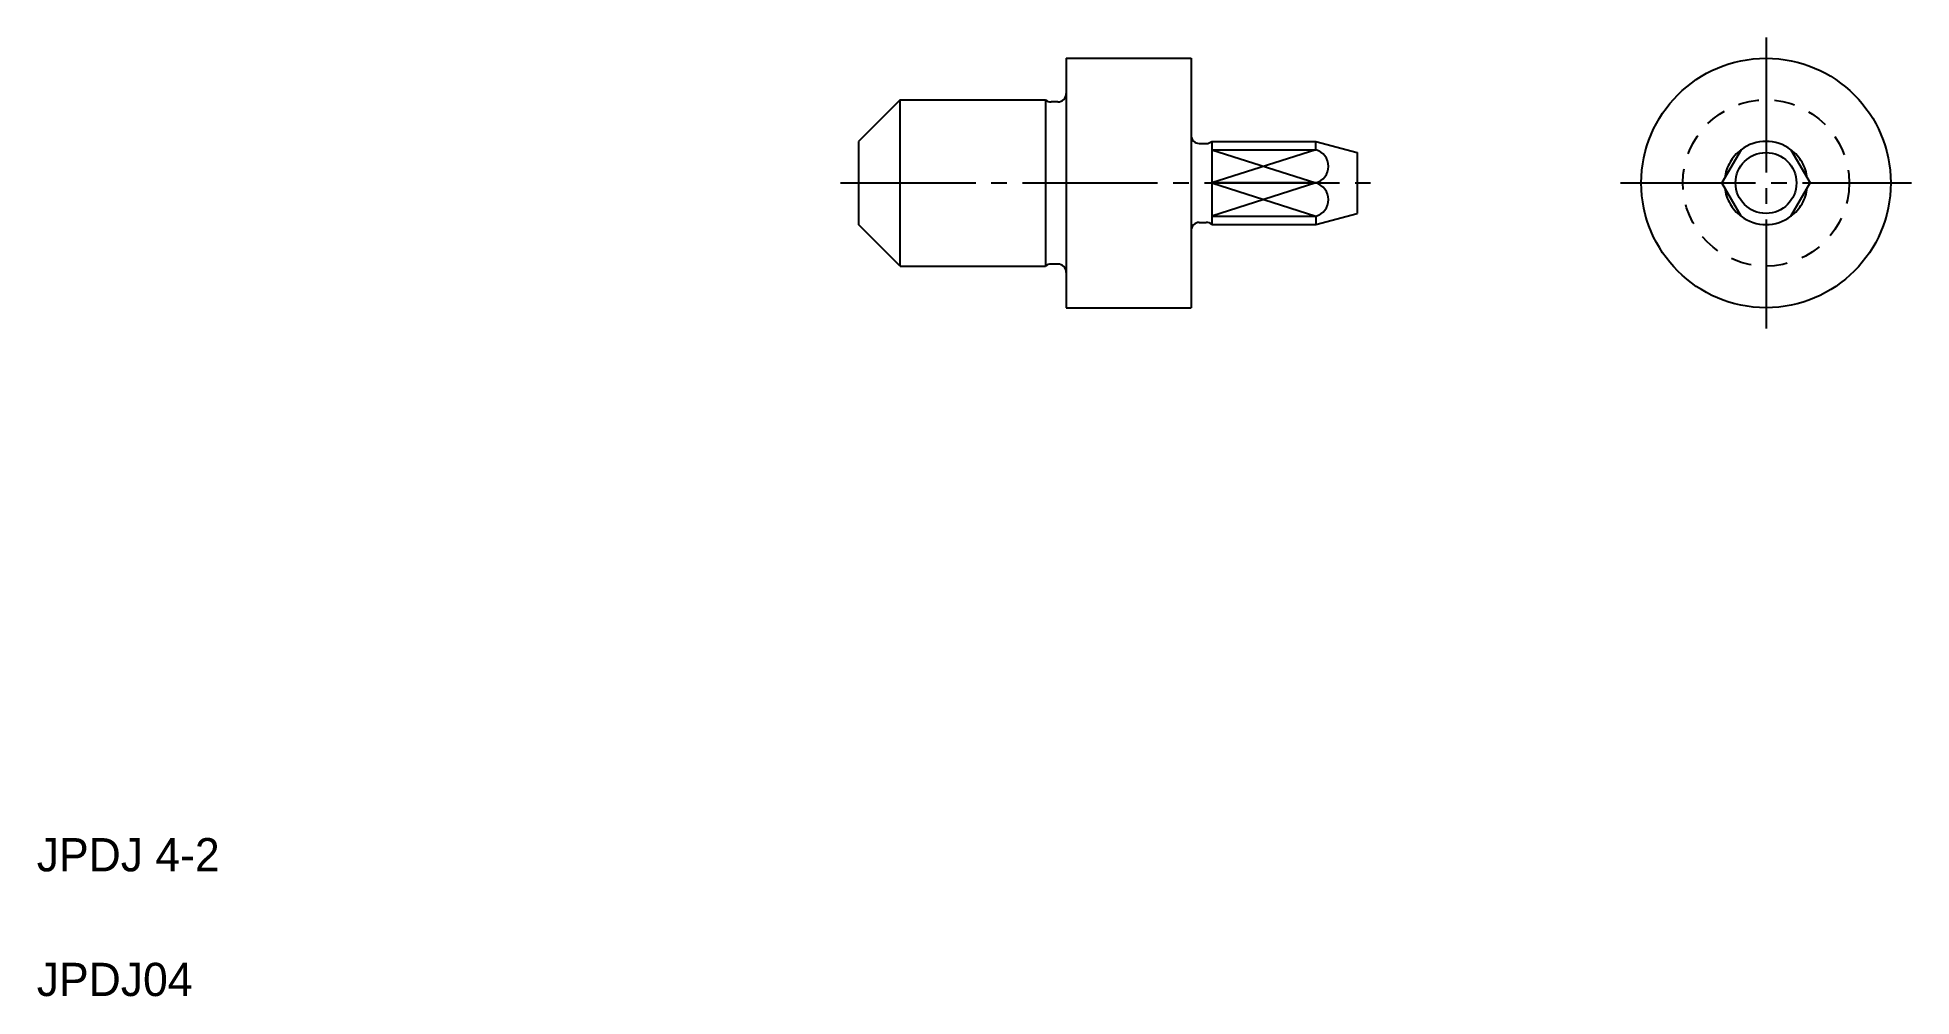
# Model space of a CAD drawing. Extents: x 2 to 47.1, y 2 to 25.1.
import ezdxf

# ---------------------------------------------------------------- set-up
doc = ezdxf.new("R2010")
doc.units = 0
doc.header["$LTSCALE"] = 0.25
for name, pattern in [('CENTER', [17.5, 13, -1.5, 1.5, -1.5]), ('DASHED', [3.5, 2, -1.5]), ('PHANTOM', [63.5, 31.75, -6.35, 6.35, -6.35, 6.35, -6.35])]:
    doc.linetypes.add(name, pattern=pattern)
doc.layers.get('0').update_dxf_attribs({"linetype": 'CONTINUOUS'})
doc.layers.add('CENTER', color=1, linetype='CENTER')
doc.styles.get("Standard").update_dxf_attribs({"font": 'txt', "height": 0.64})

msp = doc.modelspace()

# ---------------------------------------------------------------- linework, layer by layer
at = {"linetype": 'CONTINUOUS'}
for p, q in [((26.765, 24.56), (29.765, 24.56)), ((26.765, 24.56), (26.765, 18.56)), ((29.765, 24.56), (29.765, 22.71)), ((22.765, 23.56), (21.765, 22.56)), ((22.765, 19.56), (22.765, 23.56)), ((22.765, 23.56), (26.265, 23.56)), ((26.265, 23.56), (26.265, 19.56)), ((26.565, 23.51), (26.398, 23.51)), ((21.765, 22.56), (21.765, 20.56)), ((30.265, 22.56), (32.765, 22.56)), ((30.265, 22.56), (30.265, 20.56)), ((32.768, 22.56), (33.765, 22.293)), ((29.965, 22.51), (30.133, 22.51)), ((30.265, 22.36), (32.765, 22.36)), ((33.765, 22.293), (33.765, 20.827)), ((42.997, 22.36), (42.535, 21.56)), ((44.197, 22.36), (44.659, 21.56)), ((32.765, 21.56), (30.265, 21.56)), ((42.997, 20.76), (42.535, 21.56)), ((44.197, 20.76), (44.659, 21.56)), ((30.265, 20.76), (32.765, 20.76)), ((32.768, 20.56), (33.765, 20.827)), ((22.765, 19.56), (21.765, 20.56)), ((29.965, 20.61), (30.133, 20.61)), ((30.265, 20.56), (32.765, 20.56)), ((22.765, 19.56), (26.265, 19.56)), ((26.565, 19.61), (26.398, 19.61)), ((26.765, 18.56), (29.765, 18.56))]:
    msp.add_line(p, q, dxfattribs=at)
for p, q in [((26.765, 23.06), (26.765, 23.06)), ((29.765, 22.71), (29.765, 18.56)), ((32.765, 22.36), (32.765, 22.56)), ((26.765, 21.56), (26.765, 21.56)), ((32.765, 20.76), (32.765, 20.56))]:
    msp.add_line(p, q)
at = {"color": 3}
for p, q in [((30.265, 22.36), (32.765, 21.56)), ((32.765, 22.36), (30.265, 21.56)), ((32.765, 21.56), (30.265, 20.76)), ((30.265, 21.56), (32.765, 20.76))]:
    msp.add_line(p, q, dxfattribs=at)
at = {"linetype": 'CONTINUOUS'}
for radius in [3, 0.732]:
    msp.add_circle((43.597, 21.56), radius, dxfattribs=at)
at = {"color": 3, "linetype": 'DASHED'}
msp.add_circle((43.597, 21.56), 2, dxfattribs=at)
for centre, radius, start, end in [((26.398, 23.71), 0.2, 228.5904, 270), ((30.133, 22.71), 0.2, 270, 311.4096), ((32.655, 21.96), 0.415, 285.4701, 74.5299), ((32.655, 21.16), 0.415, 285.4701, 74.5299), ((30.133, 20.41), 0.2, 48.5904, 90), ((26.398, 19.41), 0.2, 90, 131.4096)]:
    msp.add_arc(centre, radius, start, end)
at = {"linetype": 'CONTINUOUS'}
for centre, radius, start, end in [((26.565, 23.71), 0.2, 270, 0), ((29.965, 22.71), 0.2, 180, 270), ((43.597, 21.56), 1, 53.1301, 126.8699), ((43.597, 21.56), 1, 233.1301, 306.8699), ((29.965, 20.41), 0.2, 90, 180), ((26.565, 19.41), 0.2, 0, 90)]:
    msp.add_arc(centre, radius, start, end, dxfattribs=at)
at = {"color": 3, "linetype": 'PHANTOM'}
for start, end in [(126.8699, 173.1301), (6.8699, 53.1301), (186.8699, 233.1301), (306.8699, 353.1301)]:
    msp.add_arc((43.597, 21.56), 1, start, end, dxfattribs=at)
at = {"layer": 'CENTER', "color": 1, "linetype": 'CENTER'}
for p, q in [((43.597, 25.06), (43.597, 18.06)), ((21.336, 21.56), (34.406, 21.56)), ((40.097, 21.56), (47.097, 21.56))]:
    msp.add_line(p, q, dxfattribs=at)

# ---------------------------------------------------------------- texts
for s, p in [('JPDJ 4-2', (2, 5)), ('JPDJ04', (2, 2))]:
    msp.add_text(s, height=0.8).set_placement(p)

doc.saveas('drawing.dxf')
